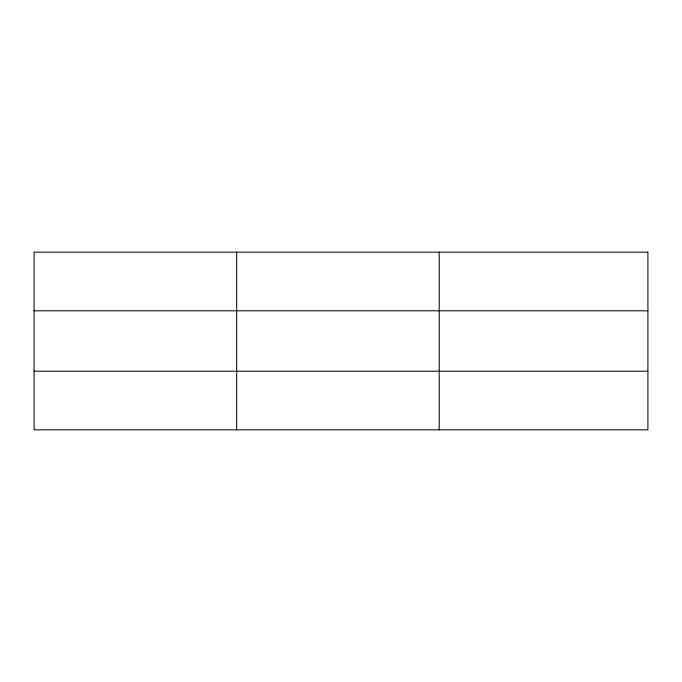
<?xml version="1.0" encoding="UTF-8"?>
<svg xmlns="http://www.w3.org/2000/svg" width="682" height="682" viewBox="0 0 682 682"><rect width="100%" height="100%" fill="white"/><g stroke="black" fill="none" stroke-linecap="round" stroke-linejoin="round"><path stroke-width="1.02" d="M236.654 252.17L236.654 429.831M439.208 252.17L439.208 429.831M34.1 310.796L647.9 310.796M34.1 371.204L647.9 371.204M647.9 252.17L647.9 429.831L34.1 429.831L34.1 252.17L647.9 252.17"/></g></svg>
